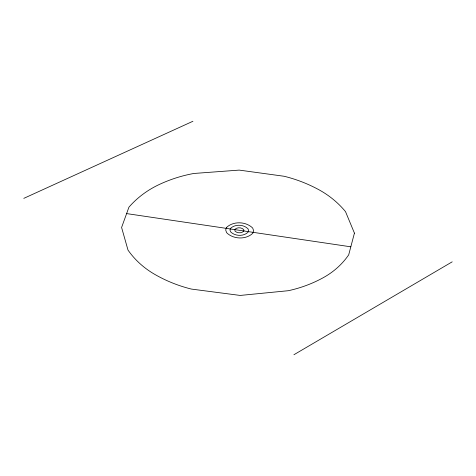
<?xml version="1.0" encoding="UTF-8"?>
<svg xmlns="http://www.w3.org/2000/svg" width="476" height="476" viewBox="0 0 476 476"><rect width="100%" height="100%" fill="white"/><g stroke="black" fill="none" stroke-linecap="round" stroke-linejoin="round"><path stroke-width="0.71" d="M293.924 354.727L452.2 261.836M23.8 198.361L192.917 121.273M126.616 213.593L350.818 246.812M354.43 233.127L348.7 254.844A83.74 75.851 18.2 0 1 323.769 277.395A128.585 114.537 12.7 0 1 288.301 290.711L240.184 295.435L191.4 289.075A129.163 115.323 8.3 0 1 154.527 274.241A84.645 77.255 4.3 0 1 128.002 250.096L121.594 227.48L128.936 207.167A92.82 87.62 3.3 0 1 158.443 184.89A139.617 135.035 11.7 0 1 193.869 173.466L239.22 170.105L284.142 176.269A139.343 133.661 25.3 0 1 318.688 189.626A86.418 80.39 23.2 0 1 345.511 211.63L354.43 233.127M234.876 229.367L234.954 231.062C237.161 233.282 241.38 233.46 243.664 231.271L243.956 230.402L243.647 229.521C241.415 227.29 237.167 227.135 234.876 229.367M230.449 228.438L229.979 230.063L230.592 231.83C235.007 236.28 243.456 236.637 248.026 232.252L248.603 230.515L247.978 228.754C243.51 224.297 235.031 223.988 230.449 228.438M226.403 227.57L225.695 230.009L226.6 232.663C233.222 239.345 245.919 239.886 252.768 233.288L253.625 230.687L252.685 228.046C245.979 221.37 233.276 220.912 226.403 227.57"/></g></svg>
